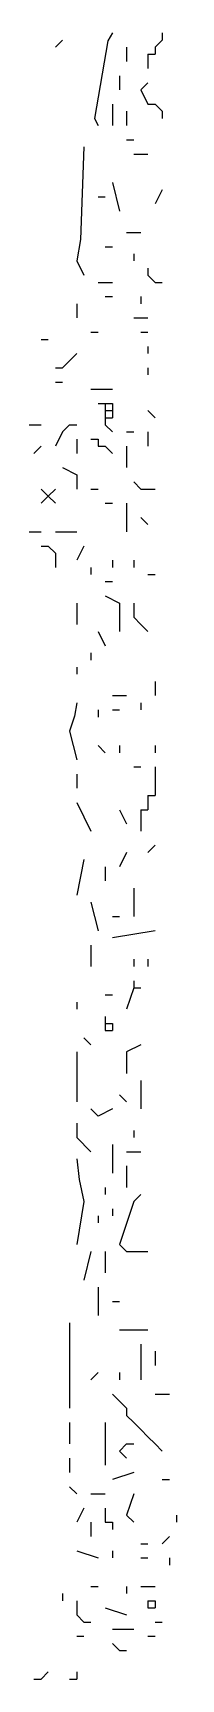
# Model space of a CAD drawing. Header units: inches. Extents: x 0 to 7.16, y 0 to 9.76.
# Drawn here: x 3.165 to 3.36, y 0 to 2.31 of the extents above; entities that cross this region are included whole.
import ezdxf

# ---------------------------------------------------------------- set-up
doc = ezdxf.new("R2010")
doc.units = ezdxf.units.IN
doc.header["$MEASUREMENT"] = 0

# ---------------------------------------------------------------- blocks, each defined once
blk = doc.blocks.new('drevoo')
at = {"linetype": 'Continuous'}
for points in [[(184.4202, -565.3001), (184.4137, -565.311), (184.3952, -565.4201), (184.4002, -565.4301)], [(184.4902, -565.3001), (184.4902, -565.3101)], [(184.3502, -565.3101), (184.3402, -565.3201)], [(184.4402, -565.3201), (184.4402, -565.3401)], [(184.4902, -565.3101), (184.4802, -565.3201)], [(184.4802, -565.3201), (184.4802, -565.3301)], [(184.4702, -565.3301), (184.4702, -565.3401)], [(184.4702, -565.3301), (184.4802, -565.3301)], [(184.4702, -565.3401), (184.4702, -565.3501)], [(184.4302, -565.3601), (184.4302, -565.3801)], [(184.4702, -565.3701), (184.4602, -565.3801), (184.4702, -565.4001), (184.4802, -565.4001)], [(184.4202, -565.4001), (184.4202, -565.4301)], [(184.4402, -565.4101), (184.4402, -565.4301)], [(184.4802, -565.4001), (184.4902, -565.4101)], [(184.4902, -565.4101), (184.4902, -565.4201)], [(184.3802, -565.4601), (184.3756, -565.5898), (184.3702, -565.6201), (184.3802, -565.6401)], [(184.4402, -565.4501), (184.4502, -565.4501)], [(184.4502, -565.4701), (184.4702, -565.4701)], [(184.4202, -565.5101), (184.4302, -565.5501)], [(184.4002, -565.5301), (184.4102, -565.5301)], [(184.4902, -565.5201), (184.4802, -565.5401)], [(184.4402, -565.5801), (184.4602, -565.5801)], [(184.4102, -565.6001), (184.4202, -565.6001)], [(184.4502, -565.6101), (184.4502, -565.6201)], [(184.4702, -565.6301), (184.4702, -565.6401)], [(184.4702, -565.6401), (184.4802, -565.6501)], [(184.4002, -565.6501), (184.4202, -565.6501)], [(184.4102, -565.6701), (184.4202, -565.6701)], [(184.4602, -565.6701), (184.4602, -565.6801)], [(184.4802, -565.6501), (184.4902, -565.6501)], [(184.3702, -565.6801), (184.3702, -565.7001)], [(184.4502, -565.7001), (184.4702, -565.7001)], [(184.3202, -565.7301), (184.3302, -565.7301)], [(184.3902, -565.7201), (184.4002, -565.7201)], [(184.4602, -565.7201), (184.4702, -565.7201)], [(184.4702, -565.7401), (184.4702, -565.7501)], [(184.3602, -565.7601), (184.3502, -565.7701)], [(184.3702, -565.7501), (184.3602, -565.7601)], [(184.3402, -565.7701), (184.3502, -565.7701)], [(184.4702, -565.7701), (184.4702, -565.7801)], [(184.3402, -565.7901), (184.3502, -565.7901)], [(184.3902, -565.8001), (184.4202, -565.8001)], [(184.4002, -565.8201), (184.4102, -565.8201)], [(184.4102, -565.8201), (184.4102, -565.8301)], [(184.4102, -565.8201), (184.4202, -565.8201)], [(184.4102, -565.8301), (184.4102, -565.8401)], [(184.4102, -565.8301), (184.4202, -565.8301)], [(184.4202, -565.8201), (184.4202, -565.8301)], [(184.4202, -565.8301), (184.4202, -565.8401)], [(184.4702, -565.8301), (184.4802, -565.8401)], [(184.3002, -565.8501), (184.3202, -565.8501)], [(184.3602, -565.8501), (184.3502, -565.8601)], [(184.3602, -565.8501), (184.3702, -565.8501)], [(184.4102, -565.8401), (184.4102, -565.8501)], [(184.4102, -565.8401), (184.4202, -565.8401)], [(184.4102, -565.8501), (184.4202, -565.8601)], [(184.3202, -565.8801), (184.3102, -565.8901)], [(184.3502, -565.8601), (184.3402, -565.8801)], [(184.3702, -565.8701), (184.3702, -565.8901)], [(184.3902, -565.8701), (184.4002, -565.8701)], [(184.4002, -565.8701), (184.4002, -565.8801)], [(184.4002, -565.8801), (184.4102, -565.8801)], [(184.4102, -565.8801), (184.4202, -565.8901)], [(184.4402, -565.8601), (184.4502, -565.8601)], [(184.4402, -565.8801), (184.4402, -565.9101)], [(184.4702, -565.8601), (184.4702, -565.8801)], [(184.3502, -565.9101), (184.3702, -565.9201), (184.3702, -565.9401)], [(184.3202, -565.9401), (184.3302, -565.9501)], [(184.3402, -565.9401), (184.3302, -565.9501)], [(184.3902, -565.9401), (184.4002, -565.9401)], [(184.4502, -565.9301), (184.4602, -565.9401)], [(184.4602, -565.9401), (184.4802, -565.9401)], [(184.3302, -565.9501), (184.3202, -565.9601)], [(184.3302, -565.9501), (184.3402, -565.9601)], [(184.4102, -565.9601), (184.4202, -565.9601)], [(184.4402, -565.9601), (184.4402, -566.0001)], [(184.4602, -565.9801), (184.4702, -565.9901)], [(184.2802, -566.0001), (184.3202, -566.0001)], [(184.3402, -566.0001), (184.3702, -566.0001)], [(184.3202, -566.0201), (184.3302, -566.0201)], [(184.3302, -566.0201), (184.3402, -566.0301)], [(184.3402, -566.0301), (184.3402, -566.0501)], [(184.3802, -566.0201), (184.3702, -566.0401)], [(184.4202, -566.0401), (184.4202, -566.0501)], [(184.4502, -566.0401), (184.4502, -566.0501)], [(184.3902, -566.0501), (184.3902, -566.0601)], [(184.4702, -566.0601), (184.4802, -566.0601)], [(184.4102, -566.0701), (184.4202, -566.0701)], [(184.3702, -566.1001), (184.3702, -566.1301)], [(184.4102, -566.0901), (184.4302, -566.1001), (184.4302, -566.1401)], [(184.4502, -566.1001), (184.4502, -566.1201)], [(184.4502, -566.1201), (184.4602, -566.1301)], [(184.4602, -566.1301), (184.4702, -566.1401)], [(184.4002, -566.1401), (184.4102, -566.1601)], [(184.3902, -566.1701), (184.3902, -566.1801)], [(184.3702, -566.1901), (184.3702, -566.2001)], [(184.4802, -566.2101), (184.4802, -566.2301)], [(184.3702, -566.2401), (184.3672, -566.2591), (184.3602, -566.2801), (184.3702, -566.3201)], [(184.4002, -566.2501), (184.4002, -566.2601)], [(184.4202, -566.2301), (184.4402, -566.2301)], [(184.4202, -566.2501), (184.4302, -566.2501)], [(184.4602, -566.2401), (184.4602, -566.2501)], [(184.4002, -566.3001), (184.4102, -566.3101)], [(184.4302, -566.3001), (184.4302, -566.3101)], [(184.4802, -566.3001), (184.4802, -566.3101)], [(184.3702, -566.3401), (184.3702, -566.3601)], [(184.4502, -566.3301), (184.4602, -566.3301)], [(184.4802, -566.3301), (184.4802, -566.3601)], [(184.4802, -566.3601), (184.4802, -566.3701)], [(184.3702, -566.3801), (184.3902, -566.4201)], [(184.4702, -566.3701), (184.4702, -566.3801)], [(184.4702, -566.3701), (184.4802, -566.3701)], [(184.4702, -566.3801), (184.4702, -566.3901)], [(184.4302, -566.3901), (184.4402, -566.4101)], [(184.4602, -566.3901), (184.4602, -566.4001)], [(184.4602, -566.3901), (184.4702, -566.3901)], [(184.4602, -566.4001), (184.4602, -566.4201)], [(184.4402, -566.4501), (184.4302, -566.4701)], [(184.4802, -566.4401), (184.4702, -566.4501)], [(184.3802, -566.4601), (184.3702, -566.5101)], [(184.4102, -566.4701), (184.4102, -566.4901)], [(184.4502, -566.5001), (184.4502, -566.5401)], [(184.3902, -566.5201), (184.4002, -566.5601)], [(184.4202, -566.5401), (184.4302, -566.5401)], [(184.4802, -566.5601), (184.4202, -566.5701)], [(184.3902, -566.5801), (184.3902, -566.6101)], [(184.4502, -566.6001), (184.4502, -566.6101)], [(184.4702, -566.6001), (184.4702, -566.6101)], [(184.4502, -566.6401), (184.4402, -566.6701)], [(184.4502, -566.6301), (184.4502, -566.6401)], [(184.4502, -566.6401), (184.4602, -566.6401)], [(184.3702, -566.6601), (184.3702, -566.6701)], [(184.4102, -566.6501), (184.4202, -566.6501)], [(184.4102, -566.6801), (184.4102, -566.6901)], [(184.3802, -566.7101), (184.3902, -566.7201)], [(184.4102, -566.6901), (184.4102, -566.7001)], [(184.4102, -566.6901), (184.4202, -566.6901)], [(184.4102, -566.7001), (184.4202, -566.7001)], [(184.4202, -566.6901), (184.4202, -566.7001)], [(184.3702, -566.7301), (184.3702, -566.8001)], [(184.4602, -566.7201), (184.4402, -566.7301), (184.4402, -566.7601)], [(184.4602, -566.7701), (184.4602, -566.8101)], [(184.4302, -566.7901), (184.4402, -566.8001)], [(184.4202, -566.8101), (184.4002, -566.8201), (184.3902, -566.8101)], [(184.3702, -566.8301), (184.3702, -566.8501), (184.3902, -566.8701)], [(184.4502, -566.8401), (184.4502, -566.8501)], [(184.4202, -566.8601), (184.4202, -566.9001)], [(184.4402, -566.8701), (184.4602, -566.8701)], [(184.3702, -566.8801), (184.3737, -566.9092), (184.3802, -566.9401), (184.3702, -567.0001)], [(184.4402, -566.8901), (184.4402, -566.9201)], [(184.4102, -566.9201), (184.4102, -566.9301)], [(184.4502, -566.9401), (184.4302, -567.0001)], [(184.4602, -566.9301), (184.4502, -566.9401)], [(184.4002, -566.9601), (184.4002, -566.9701)], [(184.4202, -566.9501), (184.4202, -566.9601)], [(184.3902, -567.0101), (184.3802, -567.0501)], [(184.4102, -567.0101), (184.4102, -567.0401)], [(184.4302, -567.0001), (184.4402, -567.0101)], [(184.4402, -567.0101), (184.4702, -567.0101)], [(184.4002, -567.0601), (184.4002, -567.1001)], [(184.4202, -567.0801), (184.4302, -567.0801)], [(184.3602, -567.1101), (184.3602, -567.2301)], [(184.4302, -567.1201), (184.4702, -567.1201)], [(184.4602, -567.1401), (184.4602, -567.1901)], [(184.4802, -567.1501), (184.4802, -567.1701)], [(184.4002, -567.1801), (184.3902, -567.1901)], [(184.4302, -567.1801), (184.4302, -567.1901)], [(184.4202, -567.2101), (184.4302, -567.2201)], [(184.4302, -567.2201), (184.4402, -567.2301)], [(184.4802, -567.2101), (184.5002, -567.2101)], [(184.4402, -567.2301), (184.4402, -567.2401)], [(184.4402, -567.2401), (184.4502, -567.2501)], [(184.3602, -567.2501), (184.3602, -567.2801)], [(184.4102, -567.2501), (184.4102, -567.3101)], [(184.4502, -567.2501), (184.4602, -567.2601)], [(184.4602, -567.2601), (184.4702, -567.2701)], [(184.4402, -567.2801), (184.4302, -567.2901)], [(184.4402, -567.2801), (184.4502, -567.2801)], [(184.4702, -567.2701), (184.4802, -567.2801)], [(184.4802, -567.2801), (184.4902, -567.2901)], [(184.3602, -567.3001), (184.3602, -567.3201)], [(184.4302, -567.2901), (184.4402, -567.3001)], [(184.4502, -567.3201), (184.4202, -567.3301)], [(184.4902, -567.3301), (184.5002, -567.3301)], [(184.3602, -567.3401), (184.3702, -567.3501)], [(184.3902, -567.3501), (184.4102, -567.3501)], [(184.4502, -567.3501), (184.4402, -567.3801)], [(184.3802, -567.3701), (184.3702, -567.3901)], [(184.4102, -567.3701), (184.4102, -567.3801)], [(184.4102, -567.3801), (184.4102, -567.3901)], [(184.4402, -567.3801), (184.4502, -567.3901)], [(184.5102, -567.3801), (184.5102, -567.3901)], [(184.3902, -567.3901), (184.3902, -567.4101)], [(184.4102, -567.3901), (184.4202, -567.3901)], [(184.4202, -567.3901), (184.4202, -567.4001)], [(184.4602, -567.4201), (184.4702, -567.4201)], [(184.5002, -567.4101), (184.4902, -567.4201)], [(184.3702, -567.4301), (184.4002, -567.4401)], [(184.4202, -567.4301), (184.4202, -567.4401)], [(184.4602, -567.4401), (184.4702, -567.4401)], [(184.5002, -567.4401), (184.5002, -567.4501)], [(184.3502, -567.4901), (184.3502, -567.5001)], [(184.3902, -567.4801), (184.4002, -567.4801)], [(184.4402, -567.4801), (184.4402, -567.4901)], [(184.4602, -567.4801), (184.4802, -567.4801)], [(184.3702, -567.5001), (184.3702, -567.5201)], [(184.3702, -567.5201), (184.3802, -567.5301)], [(184.4102, -567.5101), (184.4402, -567.5201)], [(184.4702, -567.5001), (184.4702, -567.5101)], [(184.4702, -567.5001), (184.4802, -567.5001)], [(184.4702, -567.5101), (184.4802, -567.5101)], [(184.4802, -567.5001), (184.4802, -567.5101)], [(184.3802, -567.5301), (184.3902, -567.5301)], [(184.4202, -567.5401), (184.4502, -567.5401)], [(184.4802, -567.5301), (184.4902, -567.5301)], [(184.3702, -567.5501), (184.3802, -567.5501)], [(184.4202, -567.5601), (184.4302, -567.5701)], [(184.4702, -567.5501), (184.4802, -567.5501)], [(184.4302, -567.5701), (184.4402, -567.5701)], [(184.3102, -567.6101), (184.3202, -567.6101)], [(184.3302, -567.6001), (184.3202, -567.6101)], [(184.3602, -567.6101), (184.3702, -567.6101)], [(184.3702, -567.6001), (184.3702, -567.6101)]]:
    blk.add_lwpolyline(points, dxfattribs=at)
blk = doc.blocks.new('A$C347C32FF')
at = {"color": 1, "linetype": 'Continuous'}
blk.add_blockref('drevoo', (-181.1502, 567.6101), dxfattribs=at)

msp = doc.modelspace()

# ---------------------------------------------------------------- block references
msp.add_blockref('A$C347C32FF', (0, 0))

doc.saveas('drawing.dxf')
